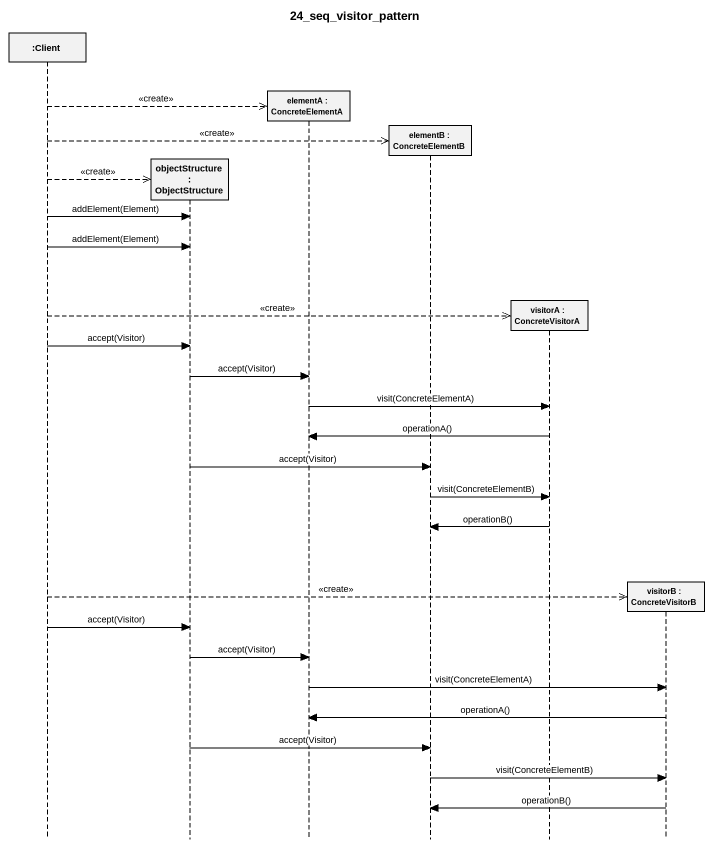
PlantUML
@startuml
title 24_seq_visitor_pattern
hide footbox
participant ":Client" as Client
participant "objectStructure : ObjectStructure" as objectStructure
participant "elementA : ConcreteElementA" as elementA
participant "elementB : ConcreteElementB" as elementB
participant "visitorA : ConcreteVisitorA" as visitorA
participant "visitorB : ConcreteVisitorB" as visitorB

Client -->> elementA ** : <<create>>
Client -->> elementB ** : <<create>>
Client -->> objectStructure ** : <<create>>
Client -> objectStructure : addElement(Element)
Client -> objectStructure : addElement(Element)
Client -->> visitorA ** : <<create>>
Client -> objectStructure : accept(Visitor)
objectStructure -> elementA : accept(Visitor)
elementA -> visitorA : visit(ConcreteElementA)
visitorA -> elementA : operationA()
objectStructure -> elementB : accept(Visitor)
elementB -> visitorA : visit(ConcreteElementB)
visitorA -> elementB : operationB()
Client -->> visitorB ** : <<create>>
Client -> objectStructure : accept(Visitor)
objectStructure -> elementA : accept(Visitor)
elementA -> visitorB : visit(ConcreteElementA)
visitorB -> elementA : operationA()
objectStructure -> elementB : accept(Visitor)
elementB -> visitorB : visit(ConcreteElementB)
visitorB -> elementB : operationB()
@enduml
